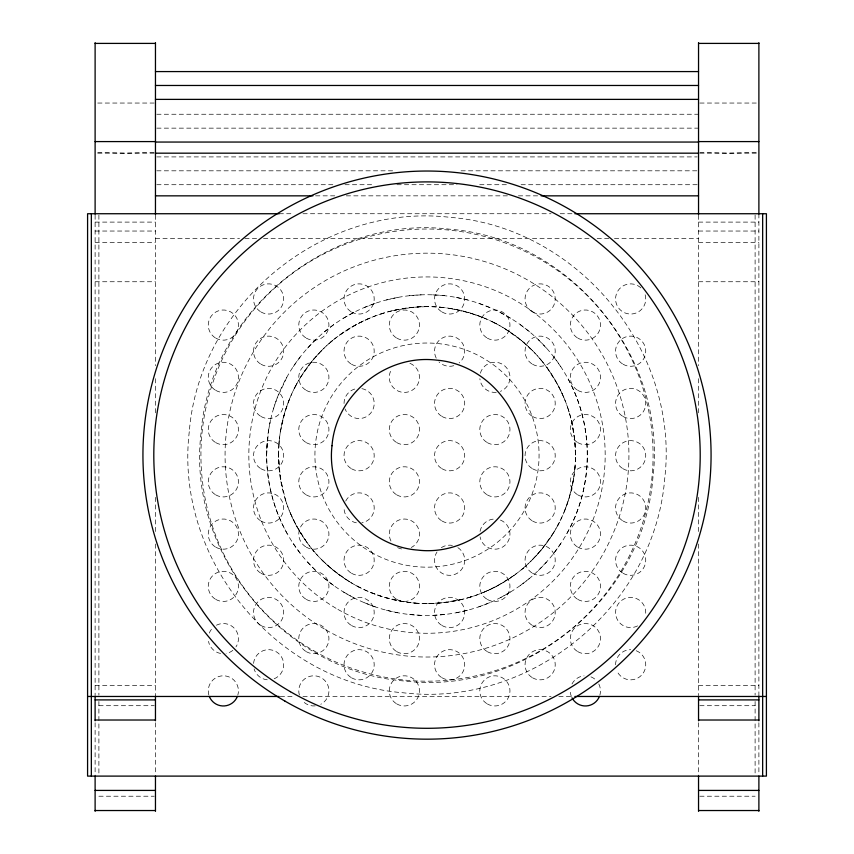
<?xml version="1.0" encoding="UTF-8"?>
<svg xmlns="http://www.w3.org/2000/svg" width="854" height="854" viewBox="0 0 854 854"><rect width="100%" height="100%" fill="white"/><g stroke="black" fill="none" stroke-linecap="round" stroke-linejoin="round"><path stroke-width="0.64" stroke-dasharray="4.27 3.2" d="M287.157 533.579C271.903 506.294 264.836 474.578 267.067 443.397M278.521 455.097L279.237 440.547L278.98 443.45C280.656 423.072 286.453 403.163 296.05 385.111L294.705 387.695C304.056 369.504 317.026 353.332 332.804 340.319L330.573 342.198C346.169 328.971 364.348 318.99 383.894 313.012L381.119 313.888C400.59 307.643 421.203 305.38 441.55 307.333L438.646 307.077C459.025 308.764 478.934 314.55 496.996 324.157L494.413 322.801C512.592 332.153 528.765 345.123 541.778 360.9L539.909 358.669C553.125 374.265 563.106 392.445 569.084 412.002L568.209 409.215C574.454 428.687 576.717 449.3 574.763 469.657L575.02 466.754C573.344 487.122 567.547 507.03 557.95 525.093L559.295 522.509C549.944 540.689 536.974 556.861 521.196 569.874L523.427 568.006C507.831 581.222 489.652 591.203 470.106 597.181L472.881 596.316C453.41 602.561 432.797 604.824 412.45 602.86L415.354 603.116C394.975 601.44 375.066 595.644 357.004 586.047L359.587 587.392C341.408 578.041 325.235 565.07 312.222 549.293L314.091 551.524C300.875 535.928 290.894 517.759 284.916 498.202L285.791 500.978L280.347 478.325L278.521 455.097L279.237 469.657L282.621 489.758M266.64 455.097L268.348 431.75M280.347 431.868L284.916 412.002L289.826 398.274M573.653 478.325L569.084 498.202L564.174 511.92M268.434 431.195L270.483 420.232M273.44 408.895L277.219 397.815L287.157 376.614M566.842 533.579C594.021 485.883 594.021 424.321 566.842 376.614M300.405 377.521L312.222 360.9L322.011 350.108M553.595 532.682L541.778 549.293L531.989 560.085M293.264 366.622L300.074 357.089M560.736 543.582L553.926 553.104M307.568 348.09L315.702 339.657M546.432 562.113L538.298 570.536M324.424 331.843L333.69 324.68M529.576 578.361L520.31 585.513M339.721 334.981L357.004 324.157L370.177 317.923M514.279 575.222L496.996 586.047L483.823 592.281M343.468 318.222L353.673 312.489M510.532 591.982L500.327 597.715M364.284 307.515L375.226 303.33M489.716 602.678L478.774 606.863M386.435 299.957L397.868 297.406M467.565 610.247L456.132 612.788M392.338 310.717L412.45 307.333L427 306.618M461.662 599.476L441.55 602.86L427 603.575M409.461 295.708L421.139 294.843M444.539 614.496L432.861 615.35M154.147 152.332L125.292 153.186L97.74 152.375M756.26 152.375L728.708 153.186L699.853 152.332M97.74 103.046L154.147 103.046M699.853 103.046L756.26 103.046M156.794 114.244L698.54 114.244M156.794 128.143L698.54 128.143M97.74 153.186L154.147 153.186M699.853 153.186L756.26 153.186M156.794 156.912L697.206 156.912M156.794 170.811L392.979 170.811M461.021 170.811L697.206 170.811M156.794 184.72L332.932 184.72M344.941 184.72L374.298 184.72M396.982 184.72L457.018 184.72M479.702 184.72L509.059 184.72M521.068 184.72L697.206 184.72M315.585 195.844L335.601 195.844M346.276 195.844L507.724 195.844M518.399 195.844L538.415 195.844M279.151 213.735L293.808 213.735M302.957 213.735L551.043 213.735M560.192 213.735L574.849 213.735M95.114 222.104L155.46 222.104M698.54 222.104L758.886 222.104M95.114 231.039L155.46 231.039M698.54 231.039L758.886 231.039M155.46 238.512L239.526 238.512M244.863 238.512L256.873 238.512M263.544 238.512L590.456 238.512M597.127 238.512L609.137 238.512M614.474 238.512L698.54 238.512M95.114 242.643L155.46 242.643M698.54 242.643L758.886 242.643M95.114 281.745L155.46 281.745M698.54 281.745L758.886 281.745M95.114 685.591L155.46 685.591M698.54 685.591L758.886 685.591M280.283 696.469L295.132 696.469M302.957 696.469L551.043 696.469M558.868 696.469L573.717 696.469M98.893 705.703L154.2 705.703M699.8 705.703L755.107 705.703M98.893 796.216L154.2 796.216M699.8 796.216L755.107 796.216M432.861 294.843L444.539 295.708M421.139 615.35L409.461 614.496M450.229 308.443L470.106 313.012L483.823 317.923M403.771 601.75L383.894 597.181L370.177 592.281M456.132 297.406L467.565 299.957M397.868 612.788L386.435 610.247M478.774 303.33L489.716 307.515M375.226 606.863L364.284 602.678M500.327 312.489L510.532 318.222M353.673 597.715L343.468 591.982M504.575 328.502L521.196 340.319L531.989 350.108M349.425 581.702L332.804 569.874L322.011 560.085M520.31 324.68L529.576 331.843M333.69 585.513L324.424 578.361M538.298 339.657L546.432 348.09M315.702 570.536L307.568 562.113M553.926 357.089L560.736 366.622M300.074 553.104L293.264 543.582M547.126 367.828L557.95 385.111L564.174 398.274M306.874 542.375L296.05 525.093L289.826 511.92M571.379 420.435L574.763 440.547L575.479 455.097A148.479 148.479 0 0 1 352.755 583.688A148.479 148.479 0 0 1 352.755 326.516A148.479 148.479 0 0 1 575.479 455.097M758.886 213.735L758.886 696.469M758.886 722.762L758.886 774.984M755.107 215.048L755.107 695.156M755.107 701.476L755.107 774.77M698.54 215.187L698.54 365.672M698.54 378.674L698.54 413.784M698.54 497.37L698.54 532.053M698.54 544.051L698.54 695.369M698.54 722.762L698.54 776.105M155.46 215.187L155.46 365.672M155.46 378.674L155.46 413.784M155.46 497.37L155.46 532.053M155.46 544.051L155.46 696.469M155.46 722.762L155.46 774.984M98.893 215.069L98.893 695.135M98.893 701.476L98.893 774.77M95.114 215.048L95.114 695.369M95.114 722.762L95.114 776.105M208.846 695.039A15.084 15.084 0 0 1 223.342 675.802A15.084 15.084 0 0 1 237.85 695.039M216.414 625.224A15.084 15.084 0 0 1 235.971 646.884M232.854 650.342A15.084 15.084 0 0 1 226.086 653.459M220.599 653.459A15.084 15.084 0 0 1 208.515 641.375M209.315 633.07A15.084 15.084 0 0 1 212.678 627.957M253.574 663.398A15.084 15.084 0 0 1 267.612 649.702A15.084 15.084 0 0 1 283.325 661.444A15.084 15.084 0 0 1 274.155 678.781M267.249 679.784A15.084 15.084 0 0 1 254.097 668.906M299.359 695.039A15.084 15.084 0 0 1 308.753 676.688A15.084 15.084 0 0 1 327.69 684.855A15.084 15.084 0 0 1 320.784 704.283M315.211 705.906A15.084 15.084 0 0 1 302.145 700.397M345.71 501.052A15.084 15.084 0 0 1 371.234 498.992A15.084 15.084 0 0 1 361.861 522.819M356.374 522.819A15.084 15.084 0 0 1 344.087 506.625M361.861 388.634A15.084 15.084 0 0 1 370.764 413.048A15.084 15.084 0 0 1 345.091 409.023M344.034 403.472A15.084 15.084 0 0 1 354.965 388.965M390.972 541.041A15.084 15.084 0 0 1 397.441 520.716A15.084 15.084 0 0 1 417.777 527.185A15.084 15.084 0 0 1 411.297 547.51M401.626 548.951A15.084 15.084 0 0 1 397.441 547.51M409.92 363.313A15.084 15.084 0 0 1 417.99 383.82A15.084 15.084 0 0 1 396.982 390.491A15.084 15.084 0 0 1 391.74 369.088M457.883 547.617A15.084 15.084 0 0 1 462.26 568.497A15.084 15.084 0 0 1 441.369 572.863A15.084 15.084 0 0 1 437.002 551.983M441.369 547.617A15.084 15.084 0 0 1 452.374 545.407M436.223 358.136A15.084 15.084 0 0 1 441.806 338.312A15.084 15.084 0 0 1 461.961 342.518A15.084 15.084 0 0 1 459.132 362.918M453.784 365.715A15.084 15.084 0 0 1 438.956 361.882M500.433 520.086A15.084 15.084 0 0 1 504.468 545.759A15.084 15.084 0 0 1 480.055 536.856M480.055 531.369A15.084 15.084 0 0 1 494.882 519.029M480.386 373.187A15.084 15.084 0 0 1 505.013 366.163A15.084 15.084 0 0 1 500.433 391.367M496.238 392.36A15.084 15.084 0 0 1 479.863 378.696M598.793 683.958A15.084 15.084 0 0 1 599.903 695.039M571.369 696.437A15.084 15.084 0 0 1 570.376 689.53M571.999 683.958A15.084 15.084 0 0 1 584.04 675.856M590.947 676.859A15.084 15.084 0 0 1 596.06 680.222M636.209 650.727A15.084 15.084 0 0 1 641.322 675.429A15.084 15.084 0 0 1 616.631 670.305M615.574 664.754A15.084 15.084 0 0 1 630.658 649.67M637.586 625.897A15.084 15.084 0 0 1 616.065 616.332A15.084 15.084 0 0 1 630.092 597.426A15.084 15.084 0 0 1 645.485 615.243M645.154 294.801A15.084 15.084 0 0 1 629.505 313.994A15.084 15.084 0 0 1 616.951 292.655A15.084 15.084 0 0 1 641.322 288.289M189.278 431.686C174.173 558.996 275.778 682.794 403.59 692.818C530.889 707.923 654.698 606.319 664.722 478.518C679.827 351.207 578.222 227.399 450.41 217.375C323.111 202.281 199.302 303.875 189.278 431.686M201.064 432.85C186.375 553.317 283.72 671.938 404.743 681.033C525.221 695.722 643.841 598.376 652.936 477.354C667.625 356.876 570.28 238.266 449.257 229.16C328.779 214.471 210.159 311.817 201.064 432.85M326.036 629.974A201.928 201.928 0 0 0 628.928 455.097A201.928 201.928 0 0 0 326.036 280.219A201.928 201.928 0 0 0 326.036 629.974M337.917 609.404A178.176 178.176 0 0 0 605.176 455.097A178.176 178.176 0 0 0 337.917 300.8A178.176 178.176 0 0 0 337.917 609.404M313.962 650.897A226.086 226.086 0 0 0 653.086 455.097A226.086 226.086 0 0 0 313.962 259.306A226.086 226.086 0 0 0 313.962 650.897M370.967 552.154A112.066 112.066 0 0 0 539.066 455.097A112.066 112.066 0 0 0 370.967 358.039A112.066 112.066 0 0 0 370.967 552.154M346.82 593.968A160.36 160.36 0 0 0 587.36 455.097A160.36 160.36 0 0 0 346.82 316.226A160.36 160.36 0 0 0 346.82 593.968M215.806 599.433A15.084 15.084 0 0 0 238.426 586.367A15.084 15.084 0 0 0 215.806 573.301A15.084 15.084 0 0 0 215.806 599.433M215.806 547.179A15.084 15.084 0 0 0 238.426 534.113A15.084 15.084 0 0 0 215.806 521.047A15.084 15.084 0 0 0 215.806 547.179M215.806 494.914A15.084 15.084 0 0 0 238.426 481.859A15.084 15.084 0 0 0 215.806 468.793A15.084 15.084 0 0 0 215.806 494.914M215.806 442.66A15.084 15.084 0 0 0 238.426 429.594A15.084 15.084 0 0 0 215.806 416.528A15.084 15.084 0 0 0 215.806 442.66M215.806 390.406A15.084 15.084 0 0 0 238.426 377.34A15.084 15.084 0 0 0 215.806 364.274A15.084 15.084 0 0 0 215.806 390.406M215.806 338.141A15.084 15.084 0 0 0 238.426 325.086A15.084 15.084 0 0 0 215.806 312.02A15.084 15.084 0 0 0 215.806 338.141M261.057 625.566A15.084 15.084 0 0 0 283.688 612.499A15.084 15.084 0 0 0 261.057 599.433A15.084 15.084 0 0 0 261.057 625.566M261.057 573.301A15.084 15.084 0 0 0 283.688 560.245A15.084 15.084 0 0 0 261.057 547.179A15.084 15.084 0 0 0 261.057 573.301M261.057 521.047A15.084 15.084 0 0 0 283.688 507.981A15.084 15.084 0 0 0 261.057 494.914A15.084 15.084 0 0 0 261.057 521.047M261.057 468.793A15.084 15.084 0 0 0 283.688 455.726A15.084 15.084 0 0 0 261.057 442.66A15.084 15.084 0 0 0 261.057 468.793M261.057 416.528A15.084 15.084 0 0 0 283.688 403.472A15.084 15.084 0 0 0 261.057 390.406A15.084 15.084 0 0 0 261.057 416.528M261.057 364.274A15.084 15.084 0 0 0 283.688 351.207A15.084 15.084 0 0 0 261.057 338.141A15.084 15.084 0 0 0 261.057 364.274M261.057 312.02A15.084 15.084 0 0 0 283.688 298.953A15.084 15.084 0 0 0 261.057 285.887A15.084 15.084 0 0 0 261.057 312.02M306.319 651.687A15.084 15.084 0 0 0 328.939 638.632A15.084 15.084 0 0 0 306.319 625.566A15.084 15.084 0 0 0 306.319 651.687M306.319 599.433A15.084 15.084 0 0 0 328.939 586.367A15.084 15.084 0 0 0 306.319 573.301A15.084 15.084 0 0 0 306.319 599.433M306.319 547.179A15.084 15.084 0 0 0 328.939 534.113A15.084 15.084 0 0 0 306.319 521.047A15.084 15.084 0 0 0 306.319 547.179M306.319 494.914A15.084 15.084 0 0 0 328.939 481.859A15.084 15.084 0 0 0 306.319 468.793A15.084 15.084 0 0 0 306.319 494.914M306.319 442.66A15.084 15.084 0 0 0 328.939 429.594A15.084 15.084 0 0 0 306.319 416.528A15.084 15.084 0 0 0 306.319 442.66M306.319 390.406A15.084 15.084 0 0 0 328.939 377.34A15.084 15.084 0 0 0 306.319 364.274A15.084 15.084 0 0 0 306.319 390.406M306.319 338.141A15.084 15.084 0 0 0 328.939 325.086A15.084 15.084 0 0 0 306.319 312.02A15.084 15.084 0 0 0 306.319 338.141M351.57 677.82A15.084 15.084 0 0 0 374.201 664.754A15.084 15.084 0 0 0 351.57 651.687A15.084 15.084 0 0 0 351.57 677.82M351.57 625.566A15.084 15.084 0 0 0 374.201 612.499A15.084 15.084 0 0 0 351.57 599.433A15.084 15.084 0 0 0 351.57 625.566M351.57 573.301A15.084 15.084 0 0 0 374.201 560.245A15.084 15.084 0 0 0 351.57 547.179A15.084 15.084 0 0 0 351.57 573.301M351.57 468.793A15.084 15.084 0 0 0 374.201 455.726A15.084 15.084 0 0 0 351.57 442.66A15.084 15.084 0 0 0 351.57 468.793M351.57 364.274A15.084 15.084 0 0 0 374.201 351.207A15.084 15.084 0 0 0 351.57 338.141A15.084 15.084 0 0 0 351.57 364.274M351.57 312.02A15.084 15.084 0 0 0 374.201 298.953A15.084 15.084 0 0 0 351.57 285.887A15.084 15.084 0 0 0 351.57 312.02M396.832 703.952A15.084 15.084 0 0 0 419.453 690.886A15.084 15.084 0 0 0 396.832 677.82A15.084 15.084 0 0 0 396.832 703.952M396.832 651.687A15.084 15.084 0 0 0 419.453 638.632A15.084 15.084 0 0 0 396.832 625.566A15.084 15.084 0 0 0 396.832 651.687M396.832 599.433A15.084 15.084 0 0 0 419.453 586.367A15.084 15.084 0 0 0 396.832 573.301A15.084 15.084 0 0 0 396.832 599.433M396.832 494.914A15.084 15.084 0 0 0 419.453 481.859A15.084 15.084 0 0 0 396.832 468.793A15.084 15.084 0 0 0 396.832 494.914M396.832 442.66A15.084 15.084 0 0 0 419.453 429.594A15.084 15.084 0 0 0 396.832 416.528A15.084 15.084 0 0 0 396.832 442.66M396.832 338.141A15.084 15.084 0 0 0 419.453 325.086A15.084 15.084 0 0 0 396.832 312.02A15.084 15.084 0 0 0 396.832 338.141M442.084 677.82A15.084 15.084 0 0 0 464.715 664.754A15.084 15.084 0 0 0 442.084 651.687A15.084 15.084 0 0 0 442.084 677.82M442.084 625.566A15.084 15.084 0 0 0 464.715 612.499A15.084 15.084 0 0 0 442.084 599.433A15.084 15.084 0 0 0 442.084 625.566M442.084 521.047A15.084 15.084 0 0 0 464.715 507.981A15.084 15.084 0 0 0 442.084 494.914A15.084 15.084 0 0 0 442.084 521.047M442.084 468.793A15.084 15.084 0 0 0 464.715 455.726A15.084 15.084 0 0 0 442.084 442.66A15.084 15.084 0 0 0 442.084 468.793M442.084 416.528A15.084 15.084 0 0 0 464.715 403.472A15.084 15.084 0 0 0 442.084 390.406A15.084 15.084 0 0 0 442.084 416.528M442.084 312.02A15.084 15.084 0 0 0 464.715 298.953A15.084 15.084 0 0 0 442.084 285.887A15.084 15.084 0 0 0 442.084 312.02M487.346 703.952A15.084 15.084 0 0 0 509.966 690.886A15.084 15.084 0 0 0 487.346 677.82A15.084 15.084 0 0 0 487.346 703.952M487.346 651.687A15.084 15.084 0 0 0 509.966 638.632A15.084 15.084 0 0 0 487.346 625.566A15.084 15.084 0 0 0 487.346 651.687M487.346 599.433A15.084 15.084 0 0 0 509.966 586.367A15.084 15.084 0 0 0 487.346 573.301A15.084 15.084 0 0 0 487.346 599.433M487.346 494.914A15.084 15.084 0 0 0 509.966 481.859A15.084 15.084 0 0 0 487.346 468.793A15.084 15.084 0 0 0 487.346 494.914M487.346 442.66A15.084 15.084 0 0 0 509.966 429.594A15.084 15.084 0 0 0 487.346 416.528A15.084 15.084 0 0 0 487.346 442.66M487.346 338.141A15.084 15.084 0 0 0 509.966 325.086A15.084 15.084 0 0 0 487.346 312.02A15.084 15.084 0 0 0 487.346 338.141M532.597 677.82A15.084 15.084 0 0 0 555.228 664.754A15.084 15.084 0 0 0 532.597 651.687A15.084 15.084 0 0 0 532.597 677.82M532.597 625.566A15.084 15.084 0 0 0 555.228 612.499A15.084 15.084 0 0 0 532.597 599.433A15.084 15.084 0 0 0 532.597 625.566M532.597 573.301A15.084 15.084 0 0 0 555.228 560.245A15.084 15.084 0 0 0 532.597 547.179A15.084 15.084 0 0 0 532.597 573.301M532.597 521.047A15.084 15.084 0 0 0 555.228 507.981A15.084 15.084 0 0 0 532.597 494.914A15.084 15.084 0 0 0 532.597 521.047M532.597 468.793A15.084 15.084 0 0 0 555.228 455.726A15.084 15.084 0 0 0 532.597 442.66A15.084 15.084 0 0 0 532.597 468.793M532.597 416.528A15.084 15.084 0 0 0 555.228 403.472A15.084 15.084 0 0 0 532.597 390.406A15.084 15.084 0 0 0 532.597 416.528M532.597 364.274A15.084 15.084 0 0 0 555.228 351.207A15.084 15.084 0 0 0 532.597 338.141A15.084 15.084 0 0 0 532.597 364.274M532.597 312.02A15.084 15.084 0 0 0 555.228 298.953A15.084 15.084 0 0 0 532.597 285.887A15.084 15.084 0 0 0 532.597 312.02M577.859 651.687A15.084 15.084 0 0 0 600.479 638.632A15.084 15.084 0 0 0 577.859 625.566A15.084 15.084 0 0 0 577.859 651.687M577.859 599.433A15.084 15.084 0 0 0 600.479 586.367A15.084 15.084 0 0 0 577.859 573.301A15.084 15.084 0 0 0 577.859 599.433M577.859 547.179A15.084 15.084 0 0 0 600.479 534.113A15.084 15.084 0 0 0 577.859 521.047A15.084 15.084 0 0 0 577.859 547.179M577.859 494.914A15.084 15.084 0 0 0 600.479 481.859A15.084 15.084 0 0 0 577.859 468.793A15.084 15.084 0 0 0 577.859 494.914M577.859 442.66A15.084 15.084 0 0 0 600.479 429.594A15.084 15.084 0 0 0 577.859 416.528A15.084 15.084 0 0 0 577.859 442.66M577.859 390.406A15.084 15.084 0 0 0 600.479 377.34A15.084 15.084 0 0 0 577.859 364.274A15.084 15.084 0 0 0 577.859 390.406M577.859 338.141A15.084 15.084 0 0 0 600.479 325.086A15.084 15.084 0 0 0 577.859 312.02A15.084 15.084 0 0 0 577.859 338.141M623.11 573.301A15.084 15.084 0 0 0 645.741 560.245A15.084 15.084 0 0 0 623.11 547.179A15.084 15.084 0 0 0 623.11 573.301M623.11 521.047A15.084 15.084 0 0 0 645.741 507.981A15.084 15.084 0 0 0 623.11 494.914A15.084 15.084 0 0 0 623.11 521.047M623.11 468.793A15.084 15.084 0 0 0 645.741 455.726A15.084 15.084 0 0 0 623.11 442.66A15.084 15.084 0 0 0 623.11 468.793M623.11 416.528A15.084 15.084 0 0 0 645.741 403.472A15.084 15.084 0 0 0 623.11 390.406A15.084 15.084 0 0 0 623.11 416.528M623.11 364.274A15.084 15.084 0 0 0 645.741 351.207A15.084 15.084 0 0 0 623.11 338.141A15.084 15.084 0 0 0 623.11 364.274"/><path stroke-width="1.28" d="M95.114 43.405L155.46 43.405M698.54 43.405L758.886 43.405M155.46 71.576L698.54 71.576M155.46 85.475L698.54 85.475M155.46 99.384L698.54 99.384M95.114 141.583L155.46 141.583M698.54 141.583L758.886 141.583M155.46 142.052L698.54 142.052M155.46 153.176L698.54 153.176M155.46 195.844L312.916 195.844M541.084 195.844L698.54 195.844M279.151 213.735L87.588 213.735L87.578 776.105L766.412 776.105L766.422 213.735L574.849 213.735M87.588 696.469L279.151 696.469M574.849 696.469L766.412 696.469M95.114 699.906L155.46 699.906M698.54 699.906L758.886 699.906M95.114 720.018L155.46 720.018M698.54 720.018L758.886 720.018M95.114 790.42L155.46 790.42M698.54 790.42L758.886 790.42M95.114 810.531L155.46 810.531M698.54 810.531L758.886 810.531M762.654 213.735L762.654 776.105M758.886 42.7L758.886 214.151M758.886 696.266L758.886 720.787M758.886 776.105L758.886 811.3M698.54 42.7L698.54 214.514M698.54 696.266L698.54 720.787M698.54 776.105L698.54 811.3M155.46 42.7L155.46 214.514M155.46 696.266L155.46 720.787M155.46 776.105L155.46 811.3M95.114 42.7L95.114 214.151M95.114 696.266L95.114 720.787M95.114 776.105L95.114 811.3M91.346 213.735L91.346 776.105M237.369 696.437A15.084 15.084 0 0 1 209.315 696.437M599.423 696.437A15.084 15.084 0 0 1 571.999 697.814M332.014 445.745C325.844 496.387 366.772 546.25 417.649 550.083C468.291 556.253 518.154 515.336 521.986 464.459C528.156 413.806 487.228 363.943 436.351 360.121C385.709 353.94 335.846 394.868 332.014 445.745M284.969 701.113A284.072 284.072 0 0 0 711.072 455.097A284.072 284.072 0 0 0 284.969 209.091A284.072 284.072 0 0 0 284.969 701.113M290.403 691.697A273.205 273.205 0 0 0 700.205 455.097A273.205 273.205 0 0 0 290.403 218.496A273.205 273.205 0 0 0 290.403 691.697"/></g></svg>
